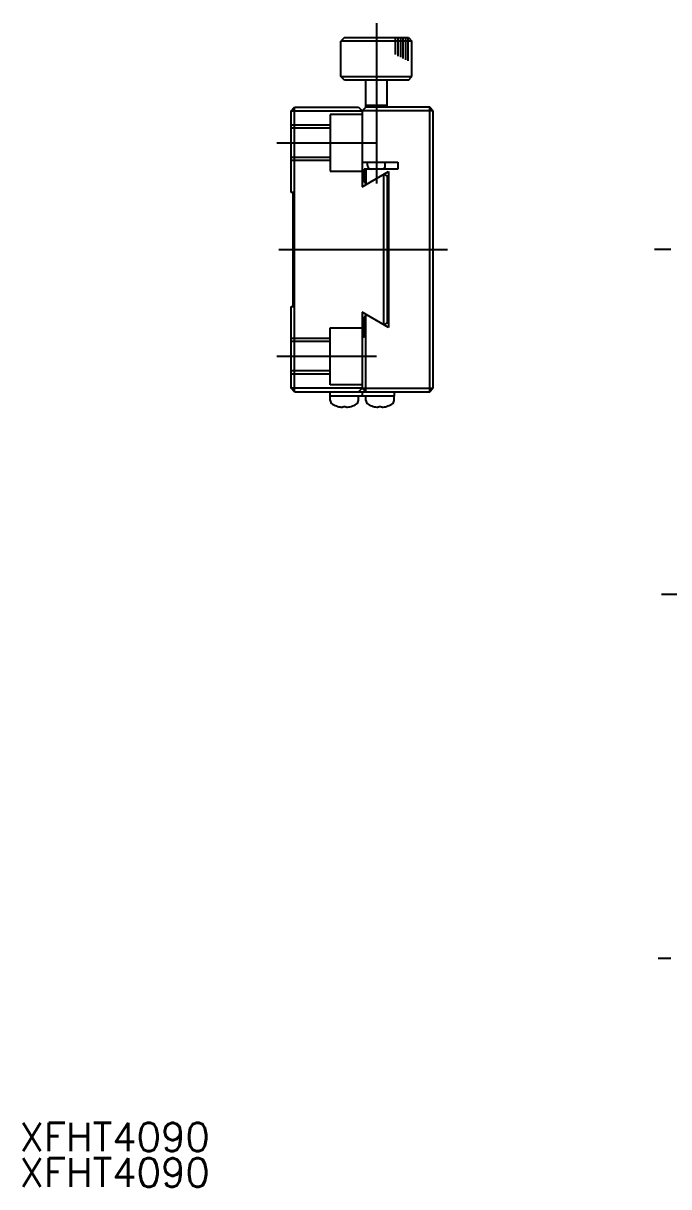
# Model space of a CAD drawing. Extents: x 1 to 273, y 0 to 197.
# Drawn here: x 0.5 to 91.3, y 0 to 163.5 of the extents above; entities that cross this region are included whole.
import ezdxf

# ---------------------------------------------------------------- set-up
doc = ezdxf.new("R2010")
doc.units = 0
doc.linetypes.add('CENTER', pattern=[50.8, 31.75, -6.35, 6.35, -6.35])
doc.linetypes.add('DASHED', pattern=[19.05, 12.7, -6.35])
doc.layers.get('0').update_dxf_attribs({"linetype": 'CONTINUOUS'})
doc.layers.add('CENTER', color=1, linetype='CENTER')
doc.styles.get("Standard").update_dxf_attribs({"font": 'txt.shx', "height": 3, "bigfont": 'bigfont.shx'})

# ---------------------------------------------------------------- blocks, each defined once
blk = doc.blocks.new('*U19')
at = {"color": 7, "linetype": 'CONTINUOUS'}
blk.add_text('XFHT4090', height=4, dxfattribs=at).set_placement((0, 5))
blk = doc.blocks.new('*U20')
at = {"color": 7, "linetype": 'CONTINUOUS'}
blk.add_text('XFHT4090', height=4, dxfattribs=at).set_placement((0, 0))

msp = doc.modelspace()

# ---------------------------------------------------------------- linework, layer by layer
at = {"color": 7, "linetype": 'CONTINUOUS'}
for p, q in [((45.66, 161.54), (45.16, 161.04)), ((55.16, 161.04), (45.16, 161.04)), ((45.16, 156.04), (45.16, 161.04)), ((45.66, 161.54), (54.66, 161.54)), ((54.66, 161.54), (55.16, 161.04)), ((55.16, 156.04), (55.16, 161.04)), ((45.16, 156.04), (55.16, 156.04)), ((45.66, 155.54), (45.16, 156.04)), ((54.66, 155.54), (45.66, 155.54)), ((48.66, 151.74), (48.66, 155.54)), ((51.66, 151.74), (51.66, 155.54)), ((54.66, 155.54), (55.16, 156.04)), ((38.16, 151.24), (38.66, 151.74)), ((38.16, 139.74), (38.16, 151.24)), ((38.16, 151.24), (48.16, 151.24)), ((38.66, 151.74), (47.66, 151.74)), ((38.66, 111.74), (38.66, 151.74)), ((47.66, 151.74), (48.16, 151.24)), ((48.66, 151.74), (48.16, 151.24)), ((48.16, 151.24), (48.16, 140.56)), ((48.16, 151.24), (48.16, 144.04)), ((58.16, 151.24), (48.16, 151.24)), ((48.66, 152.04), (51.66, 152.04)), ((57.66, 151.74), (48.66, 151.74)), ((58.16, 151.24), (57.66, 151.74)), ((57.66, 111.74), (57.66, 151.74)), ((58.16, 112.24), (58.16, 151.24)), ((48.16, 144.04), (53.16, 144.04)), ((48.91, 143.54), (48.91, 144.04)), ((51.41, 143.54), (51.41, 144.04)), ((53.16, 144.04), (53.16, 143.04)), ((48.16, 140.56), (51.86, 142.69)), ((53.16, 143.04), (48.46, 143.04)), ((48.46, 143.04), (48.46, 141.23)), ((48.66, 143.04), (48.66, 141.11)), ((50.91, 143.04), (49.41, 143.04)), ((51.16, 142.29), (51.16, 121.2)), ((51.23, 142.33), (51.66, 142.08)), ((51.86, 142.69), (51.86, 120.79)), ((48.46, 141.23), (48.89, 140.98)), ((51.66, 142.08), (51.66, 121.41)), ((38.46, 139.74), (38.16, 139.74)), ((38.46, 123.74), (38.46, 139.74)), ((38.16, 112.24), (38.16, 123.74)), ((38.16, 123.74), (38.46, 123.74)), ((48.16, 122.93), (48.16, 112.24)), ((51.86, 120.79), (48.16, 122.93)), ((48.89, 122.51), (48.46, 122.26)), ((48.46, 122.26), (48.46, 119.44)), ((48.66, 111.74), (48.66, 122.37)), ((51.66, 121.41), (51.23, 121.16)), ((48.46, 119.44), (48.16, 119.44)), ((48.16, 119.44), (48.16, 112.24)), ((38.66, 111.74), (38.16, 112.24)), ((48.16, 112.24), (38.16, 112.24)), ((38.66, 111.74), (57.66, 111.74)), ((43.66, 111.14), (43.66, 111.74)), ((48.16, 112.24), (47.66, 111.74)), ((48.16, 112.24), (48.66, 111.74)), ((48.16, 112.24), (58.16, 112.24)), ((48.16, 111.74), (48.16, 111.14)), ((52.66, 111.74), (52.66, 111.14)), ((57.66, 111.74), (58.16, 112.24)), ((43.68, 110.54), (43.66, 111.14)), ((52.66, 111.14), (43.66, 111.14)), ((44.74, 109.68), (44.74, 109.68)), ((45.52, 109.68), (45.8, 109.68)), ((46.58, 109.68), (46.58, 109.68)), ((47.64, 110.54), (47.66, 111.14)), ((48.68, 110.54), (48.66, 111.14)), ((49.74, 109.68), (49.74, 109.68)), ((50.52, 109.68), (50.8, 109.68)), ((51.58, 109.68), (51.58, 109.68)), ((52.64, 110.54), (52.66, 111.14)), ((45.4, 109.56), (45.37, 109.56)), ((45.42, 109.56), (45.4, 109.56)), ((45.43, 109.56), (45.42, 109.56)), ((45.44, 109.56), (45.43, 109.56)), ((45.45, 109.56), (45.44, 109.56)), ((45.46, 109.56), (45.45, 109.56)), ((45.47, 109.56), (45.46, 109.56)), ((45.48, 109.56), (45.47, 109.56)), ((45.49, 109.56), (45.48, 109.56)), ((45.48, 109.56), (45.48, 109.56)), ((45.5, 109.56), (45.49, 109.56)), ((45.49, 109.56), (45.49, 109.56)), ((45.5, 109.56), (45.5, 109.56)), ((45.5, 109.56), (45.5, 109.56)), ((45.83, 109.56), (45.82, 109.56)), ((45.84, 109.56), (45.83, 109.56)), ((45.83, 109.56), (45.83, 109.56)), ((45.83, 109.56), (45.83, 109.56)), ((45.83, 109.56), (45.83, 109.56)), ((45.85, 109.56), (45.84, 109.56)), ((45.86, 109.56), (45.85, 109.56)), ((45.85, 109.56), (45.85, 109.56)), ((45.87, 109.56), (45.86, 109.56)), ((45.88, 109.56), (45.87, 109.56)), ((45.89, 109.56), (45.88, 109.56)), ((45.9, 109.56), (45.89, 109.56)), ((45.95, 109.56), (45.9, 109.56)), ((50.4, 109.56), (50.37, 109.56)), ((50.42, 109.56), (50.4, 109.56)), ((50.43, 109.56), (50.42, 109.56)), ((50.44, 109.56), (50.43, 109.56)), ((50.45, 109.56), (50.44, 109.56)), ((50.46, 109.56), (50.45, 109.56)), ((50.47, 109.56), (50.46, 109.56)), ((50.48, 109.56), (50.47, 109.56)), ((50.49, 109.56), (50.48, 109.56)), ((50.48, 109.56), (50.48, 109.56)), ((50.5, 109.56), (50.49, 109.56)), ((50.49, 109.56), (50.49, 109.56)), ((50.5, 109.56), (50.5, 109.56)), ((50.5, 109.56), (50.5, 109.56)), ((50.83, 109.56), (50.82, 109.56)), ((50.84, 109.56), (50.83, 109.56)), ((50.83, 109.56), (50.83, 109.56)), ((50.83, 109.56), (50.83, 109.56)), ((50.83, 109.56), (50.83, 109.56)), ((50.85, 109.56), (50.84, 109.56)), ((50.86, 109.56), (50.85, 109.56)), ((50.85, 109.56), (50.85, 109.56)), ((50.87, 109.56), (50.86, 109.56)), ((50.88, 109.56), (50.87, 109.56)), ((50.89, 109.56), (50.88, 109.56)), ((50.9, 109.56), (50.89, 109.56)), ((50.95, 109.56), (50.9, 109.56))]:
    msp.add_line(p, q, dxfattribs=at)
at = {"color": 3, "linetype": 'CONTINUOUS'}
for p, q in [((52.78, 161.54), (52.78, 159.13)), ((53.18, 161.54), (53.18, 158.94)), ((53.54, 161.54), (53.54, 158.76)), ((53.89, 161.54), (53.89, 158.59)), ((54.25, 161.54), (54.25, 158.41)), ((54.59, 161.54), (54.59, 158.25)), ((48.96, 152.04), (48.96, 151.74)), ((51.36, 151.74), (51.36, 152.04))]:
    msp.add_line(p, q, dxfattribs=at)
at = {"color": 3, "linetype": 'DASHED'}
for p, q in [((48.16, 150.74), (43.66, 150.74)), ((43.66, 150.74), (43.66, 142.74)), ((43.66, 149.24), (38.16, 149.24)), ((43.66, 148.81), (38.16, 148.81)), ((43.66, 144.68), (38.16, 144.68)), ((43.66, 144.24), (38.16, 144.24)), ((43.66, 142.74), (48.16, 142.74)), ((43.66, 112.74), (43.66, 120.74)), ((43.66, 120.74), (48.16, 120.74)), ((43.66, 119.24), (38.16, 119.24)), ((43.66, 118.81), (38.16, 118.81)), ((43.66, 114.68), (38.16, 114.68)), ((43.66, 114.24), (38.16, 114.24)), ((48.16, 112.74), (43.66, 112.74))]:
    msp.add_line(p, q, dxfattribs=at)
at = {"color": 7, "linetype": 'CONTINUOUS'}
for centre, radius, start, end in [((49.41, 143.54), 0.5, 180, 270), ((50.91, 143.54), 0.5, 270, 0), ((44.32, 110.56), 0.64, 182, 238.4554), ((45.66, 112.74), 3.2, 238.4554, 252.9888), ((44.74, 109.74), 0.06, 252.9888, 270), ((45.66, 112.75), 3.2, 253.2797, 264.8964), ((44.41, 109.84), 1.13, 345.4904, 351.8694), ((46.91, 109.84), 1.12, 188.1306, 194.5096), ((45.67, 112.75), 3.2, 275.1036, 286.7203), ((46.58, 109.74), 0.06, 270, 287.0112), ((45.66, 112.74), 3.2, 287.0112, 301.5446), ((47, 110.56), 0.64, 301.5446, 358), ((49.32, 110.56), 0.64, 182, 238.4554), ((50.66, 112.74), 3.2, 238.4554, 252.9888), ((49.74, 109.74), 0.06, 252.9888, 270), ((50.66, 112.75), 3.2, 253.2797, 264.8964), ((49.41, 109.84), 1.13, 345.4904, 351.8694), ((51.91, 109.84), 1.12, 188.1306, 194.5096), ((50.67, 112.75), 3.2, 275.1036, 286.7203), ((51.58, 109.74), 0.06, 270, 287.0112), ((50.66, 112.74), 3.2, 287.0112, 301.5446), ((52, 110.56), 0.64, 301.5446, 358)]:
    msp.add_arc(centre, radius, start, end, dxfattribs=at)
at = {"layer": 'CENTER', "color": 1, "linetype": 'CENTER'}
for p, q in [((50.16, 163.54), (50.16, 141.04)), ((36.16, 146.74), (50.16, 146.74)), ((36.46, 131.74), (60.16, 131.74)), ((231.26, 131.74), (89.26, 131.74)), ((36.16, 116.74), (50.16, 116.74)), ((98.26, 83.27), (90.26, 83.27)), ((231.26, 32.1), (89.76, 32.1))]:
    msp.add_line(p, q, dxfattribs=at)

# ---------------------------------------------------------------- block references
at = {"color": 7, "linetype": 'CONTINUOUS'}
for name in ['*U19', '*U20']:
    msp.add_blockref(name, (0, 0), dxfattribs=at)

doc.saveas('drawing.dxf')
